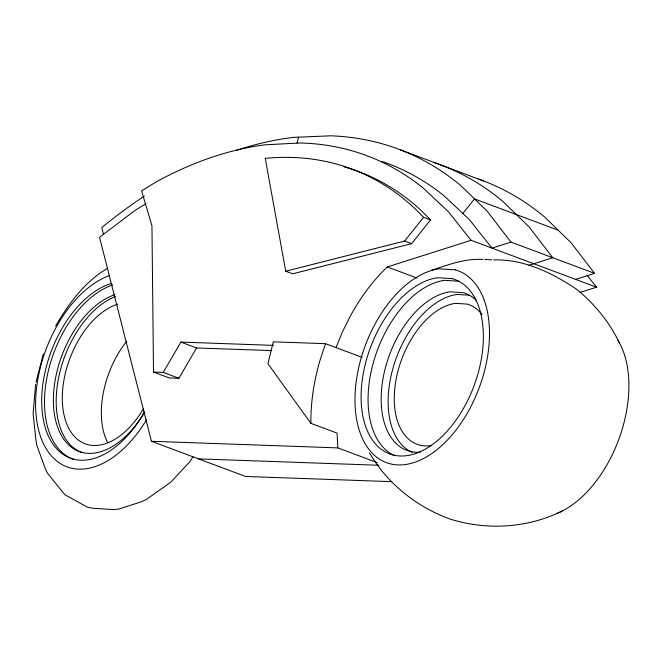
<?xml version="1.0" encoding="UTF-8"?>
<svg xmlns="http://www.w3.org/2000/svg" width="662" height="662" viewBox="0 0 662 662"><rect width="100%" height="100%" fill="white"/><g stroke="black" fill="none" stroke-linecap="round" stroke-linejoin="round"><path stroke-width="0.99" d="M35.607 384.448L33.1 413.584L35.93 440.04L36.741 445.112L45.115 468.183L47.441 473.189L64.81 494.688L87.591 507.249L92.846 508.275L113.864 509.616L119.21 508.929L141.271 501.804L146.045 499.669L170.904 482.085L189.721 461.836L193.056 456.614M297.072 143.166L298.545 137.158M36.054 382.131L43.237 354.203M362.056 357.331L325.538 343.686L320.209 359.673A146.352 86.788 -69.5 0 0 310.892 423.332L337.032 433.105L337.86 447.893L377.232 462.614M335.99 347.591L342.403 332.001L349.817 317.024A146.352 86.788 -69.5 0 1 387.287 266.952L471.079 240.298L596.545 287.209L579.986 292.48M471.079 240.298L448.505 211.84L423.183 188.008A560.664 332.49 -69.5 0 0 299.795 142.975L264.949 144.837A560.664 332.49 -69.5 0 0 156.224 181.868L141.594 190.871L151.946 225.866L153.518 372.061L163.233 372.408L180.9 342.089L273.464 345.374M153.518 372.061L169.199 377.928L178.914 378.267L196.581 347.955L271.668 350.62M55.6 326.085C68.74 303.593 84.761 281.54 107.74 268.259M285.736 271.205L404.598 241.059L423.589 217.31L430.557 219.908L411.574 243.666L292.712 273.811L285.736 271.205L265.247 158.375A513.447 304.487 -69.5 0 1 414.106 207.818L423.589 217.31M462.854 213.487L474.513 198.906L558.157 230.177M145.93 203.706L135.462 210.144L99.523 237.261L151.457 441.281L245.561 476.466L391.805 481.655M562.17 511.047C527.126 528.384 485.842 530.643 448.803 518.652C415.711 506.107 387.353 483.5 369.429 452.8M432.029 270.063C448.439 264.775 465.196 258.254 482.755 259.471M575.634 279.389L594.584 273.356L510.94 242.085L491.99 248.118L469.416 219.652L444.094 195.828A560.664 332.49 -69.5 0 0 381.519 161.296M528.938 265.305L552.762 257.725L529.161 227.008L502.607 201.198A591.149 350.57 -69.5 0 0 433.958 162.504M484.708 259.521L491.576 259.802M325.538 343.686L273.298 341.832L267.92 363.719L310.892 423.332M151.457 441.281L337.86 447.893M198.509 458.874L378.738 465.262M493.538 259.926C523.899 258.991 551.711 272.661 576.37 289.071C594.426 303.626 609.661 322.353 619.624 343.33M458.369 281.209L444.558 280.324A93.11 55.219 -69.5 0 0 373.583 361.791A93.11 55.219 -69.5 0 0 394.535 455.655M469.259 295.227L456.962 294.441A83.784 49.691 -69.5 0 0 393.021 368.022A83.784 49.691 -69.5 0 0 412.252 452.353M399.889 149.662L483.533 180.933M404.598 241.059L411.574 243.666M387.287 266.952L417.209 278.139M180.9 342.089L196.581 347.955M163.233 372.408L178.914 378.267M430.557 219.908L421.082 210.425A513.447 304.487 -69.5 0 0 343.95 166.807M587.144 275.351L596.545 287.209M594.584 273.356L570.983 242.648L544.429 216.838A591.149 350.57 -69.5 0 0 478.7 179.154M510.94 242.085L487.34 211.368L460.785 185.567A591.149 350.57 -69.5 0 0 330.686 135.809L293.82 137.357A591.149 350.57 -69.5 0 0 235.755 150.58M103.512 234.365L101.791 227.579A591.149 350.57 -69.5 0 1 144.308 196.126M144.639 412.087A83.784 49.691 -69.5 0 1 55.889 421.429A83.784 49.691 -69.5 0 1 114.691 294.731M73.648 459.395A93.11 55.219 -69.5 0 1 47.846 372.979A93.11 55.219 -69.5 0 1 112.664 284.958M82.179 452.642A83.784 49.691 -69.5 0 1 58.935 376.198A83.784 49.691 -69.5 0 1 115.56 296.468M143.621 408.413A74.467 44.164 -69.5 0 1 64.429 416.712A74.467 44.164 -69.5 0 1 117.695 304.189M107.666 442.713A74.467 44.164 -69.5 0 1 126.756 341.228M146.666 419.468A102.428 60.747 -69.5 0 1 38.744 430.565A102.428 60.747 -69.5 0 1 109.139 275.715M144.424 412.045A93.11 55.219 -69.5 0 1 44.445 424.632A93.11 55.219 -69.5 0 1 111.754 283.336M482.002 314.516A74.467 44.164 -69.5 0 0 467.256 304.106L455.423 303.345A74.467 44.164 -69.5 0 0 395.81 380.948A74.467 44.164 -69.5 0 0 430.854 445.658M617.431 339.614A102.428 60.747 -69.5 0 1 619.723 436.812A102.428 60.747 -69.5 0 1 556.32 513.646M476.201 300.242A83.784 49.691 -69.5 0 0 463.309 292.687L449.994 291.834A83.784 49.691 -69.5 0 0 383.207 377.547A83.784 49.691 -69.5 0 0 420.229 452.179M455.398 269.856L439.129 268.813A102.428 60.747 -69.5 0 0 356.09 416.084A102.428 60.747 -69.5 0 0 461.24 422.803A102.428 60.747 -69.5 0 0 455.398 269.856M452.386 278.661L437.59 277.717A93.11 55.219 -69.5 0 0 362.106 411.59A93.11 55.219 -69.5 0 0 457.69 417.697A93.11 55.219 -69.5 0 0 452.386 278.661"/></g></svg>
